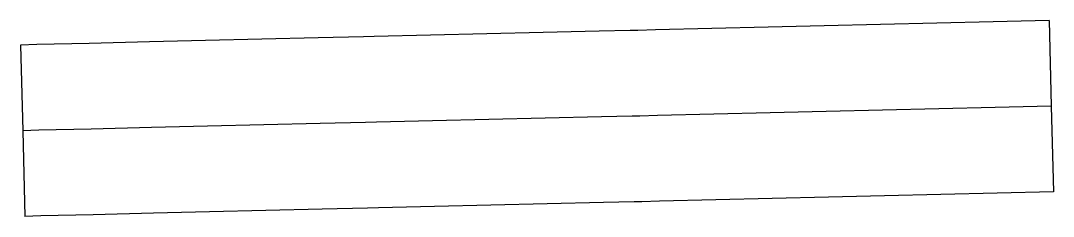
# Model space of a CAD drawing. Extents: x 8272 to 8573, y 3812 to 3869.
import ezdxf

# ---------------------------------------------------------------- set-up
doc = ezdxf.new("R2010")
doc.units = 0
doc.header["$MEASUREMENT"] = 0
doc.layers.add('TOPCON', color=7, linetype='CONTINUOUS')

msp = doc.modelspace()

# ---------------------------------------------------------------- linework, layer by layer
at = {"layer": 'TOPCON', "color": 8}
for points, elevation in [([(8571.431567, 3869.023973), (8572.024286, 3844.031), (8572.617005, 3819.038027)], 1959.6), ([(8271.515895, 3861.911348), (8272.108613, 3836.918375), (8272.701332, 3811.925403)], 1963.2)]:
    msp.add_lwpolyline(points, dxfattribs=dict(at, elevation=elevation))
for points in [[(8571.431567, 3869.023973, 1959.6), (8555.032012, 3868.63505, 1959.532891), (8538.632456, 3868.246128, 1959.465781), (8522.2329, 3867.857206, 1959.398672), (8505.833345, 3867.468284, 1959.331563), (8489.433789, 3867.079361, 1959.264454), (8473.034234, 3866.690439, 1959.197344), (8456.634678, 3866.301517, 1959.130235), (8451.465298, 3866.178923, 1959.109081), (8449.246103, 3866.126294, 1959.293049), (8440.235122, 3865.912595, 1960.28527), (8423.835567, 3865.523672, 1962.097102), (8407.436011, 3865.13475, 1963.924815), (8391.036456, 3864.745828, 1965.778325), (8374.6369, 3864.356905, 1967.66825), (8371.487786, 3864.282223, 1968.036281), (8358.237345, 3863.967983, 1968.341951), (8341.837789, 3863.579061, 1968.720267), (8325.438233, 3863.190139, 1969.098583), (8309.038678, 3862.801216, 1969.476899), (8291.510273, 3862.385523, 1969.881256), (8276.239567, 3862.023372, 1964.737033), (8271.515895, 3861.911348, 1963.2)], [(8572.024286, 3844.031, 1959.6), (8555.62473, 3843.642078, 1959.532891), (8539.225175, 3843.253155, 1959.465781), (8522.825619, 3842.864233, 1959.398672), (8506.426064, 3842.475311, 1959.331563), (8490.026508, 3842.086389, 1959.264454), (8473.626952, 3841.697466, 1959.197344), (8457.227397, 3841.308544, 1959.130235), (8452.058017, 3841.18595, 1959.109081), (8449.838821, 3841.133321, 1959.1), (8440.827841, 3840.919622, 1959.307871), (8424.428286, 3840.5307, 1959.686187), (8408.02873, 3840.141777, 1960.064503), (8391.629174, 3839.752855, 1960.442819), (8375.229619, 3839.363933, 1960.821135), (8372.080504, 3839.28925, 1960.893781), (8358.830063, 3838.975011, 1961.199451), (8342.430508, 3838.586088, 1961.577767), (8326.030952, 3838.197166, 1961.956083), (8309.631397, 3837.808244, 1962.334399), (8292.102992, 3837.39255, 1962.738756), (8276.832285, 3837.030399, 1963.091031), (8272.108613, 3836.918375, 1963.2)], [(8572.617005, 3819.038027, 1959.6), (8556.217449, 3818.649105, 1959.532891), (8539.817893, 3818.260183, 1959.465781), (8523.418338, 3817.87126, 1959.398672), (8507.018782, 3817.482338, 1959.331563), (8490.619227, 3817.093416, 1959.264454), (8474.219671, 3816.704494, 1959.197344), (8457.820116, 3816.315571, 1959.130235), (8452.650736, 3816.192977, 1959.109081), (8450.43154, 3816.140348, 1959.1), (8441.42056, 3815.926649, 1959.307871), (8425.021004, 3815.537727, 1959.686187), (8408.621449, 3815.148805, 1960.064503), (8392.221893, 3814.759882, 1960.442819), (8375.822338, 3814.37096, 1960.821135), (8372.673223, 3814.296278, 1960.893781), (8359.422782, 3813.982038, 1961.199451), (8343.023226, 3813.593116, 1961.577767), (8326.623671, 3813.204193, 1961.956083), (8310.224115, 3812.815271, 1962.334399), (8292.69571, 3812.399578, 1962.738756), (8277.425004, 3812.037426, 1963.091031), (8272.701332, 3811.925403, 1963.2)]]:
    msp.add_polyline3d(points, dxfattribs=at)

doc.saveas('drawing.dxf')
